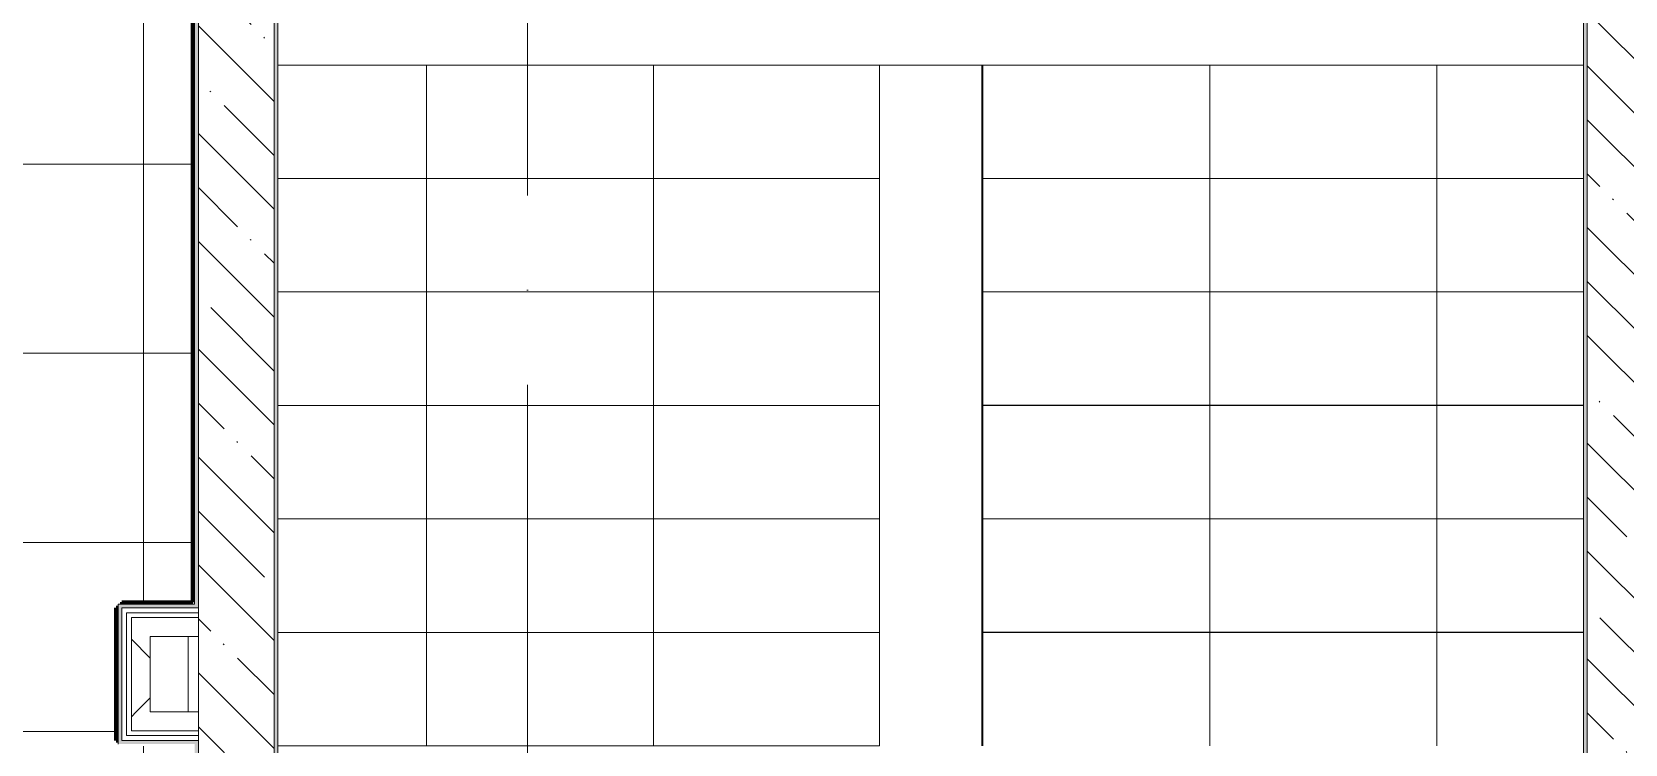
# Model space of a CAD drawing. Header units: millimetres. Extents: x 97 to 215964, y -4577 to 60645.
# Drawn here: x 132288 to 136498, y 54979 to 56863 of the extents above; entities that cross this region are included whole.
import ezdxf

# ---------------------------------------------------------------- set-up
doc = ezdxf.new("R2010")
doc.units = ezdxf.units.MM
doc.linetypes.add('ADSK_Линия сетки', pattern=[2500, 2000, -250, 0, -250])
for name, color, linetype, lineweight in [('A-FLOR-____-OTLN', 192, 'Continuous', 9), ('A-FLOR-____-PATT', 8, 'Continuous', 9), ('A-WALL-____-MCUT', 113, 'Continuous', 9), ('A-WALL-____-PATT', 111, 'Continuous', 9), ('A-WALL-FNSH-MCUT', 113, 'Continuous', 9), ('I-WALL-____-OTLN', 2, 'Continuous', 9), ('S-GRID-____-OTLN', 1, 'Continuous', 9), ('S-STRS-____-OTLN', 31, 'Continuous', 9)]:
    doc.layers.add(name, color=color, linetype=linetype, lineweight=lineweight)
pattern_1 = [(90, (75730, 56775), (-600, 4e-14), []), (180, (75730, 56775), (-7e-14, -600), [])]
pattern_2 = [(270, (76000, 52875), (600, 4e-14), []), (0, (76000, 52875), (0, 600), [])]
pattern_3 = [(135, (0, 0), (-142.5612, -142.5612), []), (135, (142.56, 0), (-142.5612, -142.5612), [252.016, -50.403, 3.353, -47.05])]
pattern_4 = [(45, (0, 0), (-141.42136, 141.42136), []), (135, (0, 0), (-141.42136, -141.42136), [])]

# ---------------------------------------------------------------- blocks, each defined once
blk = doc.blocks.new('0083_СОШ675_АР_R22_rvt-1-О_АИ_ПП_8_400_Целиком')
at = {"layer": 'A-WALL-____-PATT', "lineweight": 5}
h = blk.add_hatch(dxfattribs=at)
h.set_pattern_fill('FP_8', color=10, style=0, pattern_type=2)
h.set_pattern_definition(pattern_3)
h.paths.add_polyline_path([(73930, 50175), (74130, 50175), (74130, 50375), (73930, 50375)])
h.paths.add_polyline_path([(73930, 52015), (74130, 52015), (74130, 58375), (73930, 58375), (73930, 52884.5)])
h = blk.add_hatch(dxfattribs=at)
h.set_pattern_fill('FP_8', color=10, style=0, pattern_type=2)
h.set_pattern_definition(pattern_3)
h.paths.add_polyline_path([(77600, 49975), (77800, 49975), (77800, 51475), (77600, 51475), (77600, 50175)])
h.paths.add_polyline_path([(77600, 51875), (77800, 51875), (77800, 58325), (77600, 58325), (77600, 52884.5)])
h = blk.add_hatch(dxfattribs=at)
h.set_pattern_fill('FP_17', color=252, style=0, pattern_type=2)
h.set_pattern_definition(pattern_4)
h.paths.add_polyline_path([(73802.9, 55064.5), (73802.9, 55264.5), (73752.9, 55264.5), (73752.9, 55064.5)])
h = blk.add_hatch(dxfattribs=at)
h.set_pattern_fill('FP_17', color=252, style=0, pattern_type=2)
h.set_pattern_definition(pattern_4)
h.paths.add_polyline_path([(73930, 55014.5), (73930, 55064.5), (73752.9, 55064.5), (73752.9, 55014.5)])
at = {"layer": 'S-STRS-____-OTLN', "lineweight": 5}
h = blk.add_hatch(dxfattribs=at)
h.set_pattern_fill('FP_22', color=256, style=0, pattern_type=2)
h.set_pattern_definition(pattern_1)
h.paths.add_polyline_path([(75730, 56475), (75730, 56775), (74140, 56775), (74140, 56475), (74943.4, 56475)])
h = blk.add_hatch(dxfattribs=at)
h.set_pattern_fill('FP_23', color=256, style=0, pattern_type=2)
h.set_pattern_definition(pattern_2)
h.paths.add_polyline_path([(77590, 56475), (77590, 56775), (76000, 56775), (76000, 56475), (77458.9, 56475)])
h = blk.add_hatch(dxfattribs=at)
h.set_pattern_fill('FP_22', color=256, style=0, pattern_type=2)
h.set_pattern_definition(pattern_1)
h.paths.add_polyline_path([(74140, 56175), (75730, 56175), (75730, 56475), (74140, 56475)])
h = blk.add_hatch(dxfattribs=at)
h.set_pattern_fill('FP_23', color=256, style=0, pattern_type=2)
h.set_pattern_definition(pattern_2)
h.paths.add_polyline_path([(77458.9, 56175), (77590, 56175), (77590, 56475), (76000, 56475), (76000, 56175), (76201.1, 56175)])
h = blk.add_hatch(dxfattribs=at)
h.set_pattern_fill('FP_22', color=256, style=0, pattern_type=2)
h.set_pattern_definition(pattern_1)
h.paths.add_polyline_path([(75730, 55875), (75730, 56175), (74140, 56175), (74140, 55875), (74943.4, 55875)])
h = blk.add_hatch(dxfattribs=at)
h.set_pattern_fill('FP_23', color=256, style=0, pattern_type=2)
h.set_pattern_definition(pattern_2)
h.paths.add_polyline_path([(77590, 55875), (77590, 56175), (76000, 56175), (76000, 55875), (77458.9, 55875)])
h = blk.add_hatch(dxfattribs=at)
h.set_pattern_fill('FP_22', color=256, style=0, pattern_type=2)
h.set_pattern_definition(pattern_1)
h.paths.add_polyline_path([(74314.5, 55575), (75730, 55575), (75730, 55875), (74140, 55875), (74140, 55575)])
h = blk.add_hatch(dxfattribs=at)
h.set_pattern_fill('FP_23', color=256, style=0, pattern_type=2)
h.set_pattern_definition(pattern_2)
h.paths.add_polyline_path([(77458.9, 55575), (77590, 55575), (77590, 55875), (76000, 55875), (76000, 55575), (76830, 55575)])
h = blk.add_hatch(dxfattribs=at)
h.set_pattern_fill('FP_22', color=256, style=0, pattern_type=2)
h.set_pattern_definition(pattern_1)
h.paths.add_polyline_path([(75730, 55275), (75730, 55575), (74140, 55575), (74140, 55275), (74943.4, 55275)])
h = blk.add_hatch(dxfattribs=at)
h.set_pattern_fill('FP_23', color=256, style=0, pattern_type=2)
h.set_pattern_definition(pattern_2)
h.paths.add_polyline_path([(77590, 55275), (77590, 55575), (76000, 55575), (76000, 55275), (77458.9, 55275)])
h = blk.add_hatch(dxfattribs=at)
h.set_pattern_fill('FP_22', color=256, style=0, pattern_type=2)
h.set_pattern_definition(pattern_1)
h.paths.add_polyline_path([(74140, 54975), (75730, 54975), (75730, 55275), (74140, 55275)])
h = blk.add_hatch(dxfattribs=at)
h.set_pattern_fill('FP_23', color=256, style=0, pattern_type=2)
h.set_pattern_definition(pattern_2)
h.paths.add_polyline_path([(77590, 54975), (77590, 55275), (76000, 55275), (76000, 54975), (77458.9, 54975)])
at = {"layer": 'A-FLOR-____-OTLN', "color": 90}
blk.add_line((73903, 55264.5), (73903, 55064.5), dxfattribs=at)
at = {"layer": 'A-WALL-____-MCUT', "color": 50, "lineweight": 13}
for p, q in [((73930, 58375), (73930, 52015)), ((74130, 52015), (74130, 58375)), ((77600, 58325), (77600, 51875)), ((73752.9, 55314.5), (73930, 55314.5)), ((73752.9, 55264.5), (73752.9, 55314.5)), ((73930, 55264.5), (73930, 55314.5)), ((73752.9, 55064.5), (73752.9, 55264.5)), ((73802.9, 55264.5), (73930, 55264.5)), ((73802.9, 55064.5), (73802.9, 55264.5)), ((73752.9, 55014.5), (73752.9, 55064.5)), ((73930, 55064.5), (73802.9, 55064.5)), ((73930, 55014.5), (73930, 55064.5)), ((73930, 55014.5), (73752.9, 55014.5))]:
    blk.add_line(p, q, dxfattribs=at)
at = {"layer": 'A-WALL-____-MCUT', "color": 10, "lineweight": 5}
for p, q in [((73740.4, 55327), (73930, 55327)), ((73740.4, 55314.5), (73740.4, 55327)), ((73740.4, 55264.5), (73740.4, 55314.5)), ((73740.4, 55064.5), (73740.4, 55264.5)), ((73740.4, 55014.5), (73740.4, 55064.5)), ((73740.4, 55002), (73740.4, 55014.5)), ((73930, 55002), (73740.4, 55002))]:
    blk.add_line(p, q, dxfattribs=at)
at = {"layer": 'A-WALL-FNSH-MCUT', "color": 90}
for p, q in [((73930, 55339.5), (73727.9, 55339.5)), ((73727.9, 55339.5), (73727.9, 55327)), ((73727.9, 55327), (73727.9, 55314.5)), ((73930, 55327), (73930, 55339.5)), ((73930, 55314.5), (73930, 55327)), ((73727.9, 55314.5), (73727.9, 55264.5)), ((73727.9, 55264.5), (73727.9, 55064.5)), ((73727.9, 55064.5), (73727.9, 55014.5)), ((73727.9, 55014.5), (73727.9, 55002)), ((73727.9, 55002), (73727.9, 54989.5)), ((73727.9, 54989.5), (73930, 54989.5)), ((73930, 55002), (73930, 55014.5)), ((73930, 54989.5), (73930, 55002))]:
    blk.add_line(p, q, dxfattribs=at)
at = {"layer": 'S-STRS-____-OTLN', "color": 10, "lineweight": 5}
for p, q in [((75730, 56775), (74140, 56775)), ((75730, 56775), (74140, 56775)), ((75730, 56775), (75870, 56775)), ((75730, 56775), (75730, 56475)), ((75870, 56775), (75955, 56775)), ((75955, 56775), (76000, 56775)), ((76000, 56775), (77590, 56775)), ((76000, 56475), (76000, 56775)), ((76000, 56775), (77590, 56775)), ((75730, 56475), (74140, 56475)), ((75730, 56475), (74140, 56475)), ((75730, 56475), (75730, 56175)), ((76000, 56175), (76000, 56475)), ((76000, 56475), (77590, 56475)), ((76000, 56475), (77590, 56475)), ((75730, 56175), (74140, 56175)), ((75730, 56175), (74140, 56175)), ((75730, 56175), (75730, 55875)), ((76000, 55875), (76000, 56175)), ((76000, 56175), (77590, 56175)), ((76000, 56175), (77590, 56175)), ((75730, 55875), (74140, 55875)), ((75730, 55875), (74140, 55875)), ((75730, 55875), (75730, 55575)), ((76000, 55575), (76000, 55875)), ((76000, 55875), (77590, 55875)), ((76000, 55875), (77590, 55875)), ((75730, 55575), (74140, 55575)), ((75730, 55575), (74140, 55575)), ((75730, 55575), (75730, 55275)), ((76000, 55275), (76000, 55575)), ((76000, 55575), (77590, 55575)), ((76000, 55575), (77590, 55575)), ((75730, 55275), (74140, 55275)), ((75730, 55275), (74140, 55275)), ((75730, 55275), (75730, 54975)), ((76000, 54975), (76000, 55275)), ((76000, 55275), (77590, 55275)), ((76000, 55275), (77590, 55275))]:
    blk.add_line(p, q, dxfattribs=at)

msp = doc.modelspace()

# ---------------------------------------------------------------- hatches: boundary and pattern name
at = {"layer": 'A-FLOR-____-PATT'}
h = msp.add_hatch(dxfattribs=at)
h.set_pattern_fill('FP_200', color=256, style=0, pattern_type=2)
h.set_pattern_definition([(270, (130582.87, 49512.5), (500, 3e-14), []), (0, (130582.87, 49512.5), (0, 500), [])])
h.paths.add_polyline_path([(131225.72802, 45905), (131927.887824, 45905), (131927.887824, 45920), (132712.887824, 45920), (132712.887824, 46099.999414), (132927.865903, 46099.999414), (132927.865903, 47049.999414), (132727.865903, 47049.999414), (132727.865903, 47299.999414), (132712.887824, 47299.999414), (132712.887824, 49449.548266), (132707.887824, 49449.548266), (132707.887824, 49951.198266), (132712.887824, 49951.198266), (132712.887824, 50375.000586), (132927.865903, 50375.270953), (132927.865903, 52015.000586), (132712.887824, 52015.000586), (132712.887824, 54974.482366), (132525.833284, 54974.482366), (132525.833284, 54979.482366), (132515.833284, 54979.482366), (132515.833284, 54989.482366), (132510.833284, 54989.482366), (132510.833284, 55339.482366), (132515.833284, 55339.482366), (132515.833284, 55349.482366), (132525.833284, 55349.482366), (132526.809814, 55354.482366), (132712.887824, 55354.482366), (132712.887824, 58359.999414), (128312.843981, 58359.999414), (128312.843981, 54665.000586), (128297.843981, 54665.000586), (128296.956847, 54660.000586), (128097.865903, 54660.000586), (128098.775064, 51390.000586), (128297.887824, 51390.000586), (128297.887824, 51385.000586), (128312.887824, 51385.000586), (128312.887824, 45920), (129227.887824, 45920), (129227.887824, 45905)])
h.paths.add_polyline_path([(132544.492661, 49678.459052), (132544.492661, 49679.873266), (132541.992661, 49678.680453)])
h.paths.add_polyline_path([(132388.805561, 49815.068356), (132389.49361, 49815.250085), (132388.962103, 49819.612985)])
h.paths.add_polyline_path([(132387.486827, 49835.373266), (132388.44982, 49831.328119), (132387.908386, 49836.020704)])
h.paths.add_polyline_path([(132537.231073, 49991.649294), (132537.448389, 49992.259362), (132541.992661, 49992.067767)])
h.paths.add_polyline_path([(132603.242661, 49677.873266), (132534.685084, 49678.498199), (132500.756038, 49684.95073), (132493.902721, 49686.780048), (132480.742661, 49692.214234), (132466.742661, 49699.493347), (132452.544452, 49707.911349), (132446.575713, 49713.062239), (132438.749837, 49719.2402), (132431.512589, 49726.789482), (132425.019615, 49733.469438), (132418.312062, 49742.468867), (132413.006474, 49749.57199), (132407.304903, 49759.676458), (132401.699756, 49769.930758), (132397.488205, 49779.327379), (132398.445481, 49779.327379), (132390.524523, 49805.188495), (132387.903879, 49825.311676), (132387.908386, 49845.543583), (132391.133725, 49868.515171), (132397.274201, 49890.862319), (132404.879031, 49906.892455), (132418.386768, 49929.279721), (132425.94549, 49937.277094), (132445.673396, 49957.684293), (132455.42895, 49963.862255), (132476.11857, 49976.360047), (132514.30789, 49988.716439), (132530.476607, 49991.533143), (132664.492661, 49992.873266), (132706.992661, 49991.873266), (132705.992661, 49677.873266), (132628.613242, 49677.873266)])
h.paths.add_polyline_path([(132579.911201, 49720.658675), (132600.737621, 49729.860268), (132609.108159, 49735.701052), (132607.066205, 49735.528394), (132580.971118, 49721.246484)])
h.paths.add_polyline_path([(132510.52526, 49718.60743), (132508.055559, 49720.106803), (132510.287328, 49718.682814)])
h.paths.add_polyline_path([(132579.0747, 49721.246484), (132606.585408, 49734.030041), (132587.437748, 49723.645355), (132579.911201, 49721.48852)])
h.paths.add_polyline_path([(132455.37208, 49748.752685), (132451.547574, 49754.123019), (132453.941803, 49750.616659)])
h.paths.add_polyline_path([(132445.345998, 49762.775432), (132448.999121, 49757.058088), (132445.77744, 49762.133178)])
h.paths.add_polyline_path([(132433.264207, 49782.708443), (132432.127065, 49786.380195), (132433.166713, 49782.947664)])
h.paths.add_polyline_path([(132653.567354, 49789.692239), (132657.710952, 49802.491944), (132654.351808, 49792.169774), (132653.642059, 49789.928179)])
h.paths.add_polyline_path([(132559.624201, 49804.879329), (132558.063106, 49804.879329), (132559.418999, 49804.833955)])
h.paths.add_polyline_path([(132541.992661, 49799.808459), (132559.624201, 49803.304642), (132544.492661, 49800.327128)])
h.paths.add_polyline_path([(132512.554549, 49814.926566), (132511.854977, 49817.973266), (132511.854977, 49816.423226)])
h.paths.add_polyline_path([(132571.430772, 49855.819966), (132572.130345, 49852.773266), (132572.130345, 49854.323306)])
h.paths.add_polyline_path([(132573.856317, 49853.769756), (132560.389151, 49865.734356), (132568.19826, 49859.142108), (132572.992661, 49854.49977)])
h.paths.add_polyline_path([(132567.028592, 49810.337335), (132575.263046, 49822.226759), (132577.306124, 49833.456996), (132576.586584, 49843.58026), (132576.586584, 49839.138546), (132576.121127, 49827.472551), (132572.992661, 49819.32537), (132567.072188, 49810.420746)])
h.paths.add_polyline_path([(132660.249465, 49811.050427), (132662.770742, 49822.293993), (132660.318575, 49811.366104)])
h.paths.add_polyline_path([(132516.20995, 49858.980401), (132525.922216, 49865.867203), (132522.812112, 49864.558469), (132516.401345, 49859.142108)])
h.paths.add_polyline_path([(132510.129005, 49816.976776), (132507.192661, 49835.373266), (132508.896672, 49847.511711), (132510.992661, 49851.421162), (132507.508765, 49843.990887), (132506.679198, 49837.289536), (132507.398738, 49827.166272), (132509.861996, 49817.973266)])
h.paths.add_polyline_path([(132541.992661, 49870.938073), (132541.186699, 49870.18019), (132541.448436, 49870.825164)])
h.paths.add_polyline_path([(132559.793608, 49866.160194), (132547.476875, 49870.20085), (132538.286522, 49870.43987), (132524.36112, 49867.44189), (132538.293845, 49870.170688), (132551.572188, 49869.367056), (132559.695218, 49866.192984)])
h.paths.add_polyline_path([(132657.84411, 49867.635029), (132654.566104, 49878.668762), (132657.259124, 49869.270008), (132657.710952, 49868.007194)])
h.paths.add_polyline_path([(132392.889278, 49873.579086), (132394.309503, 49875.846656), (132394.291195, 49879.137574), (132392.824425, 49874.8793)])
h.paths.add_polyline_path([(132630.586433, 49918.350389), (132630.043519, 49920.129873), (132629.622716, 49920.129873)])
h.paths.add_polyline_path([(132440.861773, 49901.338931), (132443.925137, 49904.588389), (132441.451989, 49902.128054)])
h.paths.add_polyline_path([(132469.114815, 49931.100848), (132490.29999, 49942.003165), (132502.554041, 49949.500048), (132483.2477, 49940.886264), (132474.877163, 49935.04548), (132470.059401, 49931.747467)])
h.paths.add_polyline_path([(132471.458431, 49932.455305), (132485.563641, 49941.461378), (132500.945429, 49948.352745), (132500.945429, 49947.479681), (132472.228492, 49932.847671)])
h.paths.add_polyline_path([(132609.108159, 49935.818707), (132591.854444, 49945.261933), (132601.58338, 49939.75601), (132607.646223, 49936.189797)])
h.paths.add_polyline_path([(132596.295669, 49943.301188), (132595.800796, 49944.543899), (132595.856494, 49943.587992)])
h.paths.add_polyline_path([(132580.836041, 49949.802174), (132578.833016, 49949.725968), (132579.0747, 49950.179104)])
h.paths.add_polyline_path([(132565.435477, 49953.228263), (132565.435477, 49953.809284), (132564.096478, 49953.456975)])
h.paths.add_polyline_path([(132556.757279, 49954.710569), (132556.539945, 49955.373266), (132553.396395, 49955.270726)])
at = {"layer": 'A-WALL-____-PATT'}
for points in [[(132727.887824, 55339.482366), (132727.887824, 58364.999414), (132717.887824, 58364.999414), (132717.887824, 55339.482366)], [(136387.887824, 50185.000586), (136397.887824, 50185.000586), (136397.887824, 58375.000586), (136387.887824, 58375.000586), (136387.887824, 50930.487821)], [(132717.887824, 55339.482366), (132717.887824, 55349.482366), (132515.833284, 55349.482366), (132515.833284, 55339.482366), (132525.833284, 55339.482366)], [(132525.833284, 54979.482366), (132525.833284, 55339.482366), (132515.833284, 55339.482366), (132515.833284, 54979.482366)], [(132717.887824, 54979.482366), (132727.887824, 54979.482366), (132727.887824, 54989.482366), (132525.833284, 54989.482366), (132525.833284, 54979.482366)], [(132727.887824, 52224.482366), (132727.887824, 54979.482366), (132717.887824, 54979.482366), (132717.887824, 52224.482366)]]:
    msp.add_hatch(color=7, dxfattribs=at).paths.add_polyline_path(points)
h = msp.add_hatch(color=7, dxfattribs=at)
h.paths.add_polyline_path([(132937.887824, 50175.000586), (132937.887824, 50375.000586), (132927.887824, 50375.000586), (132927.887824, 50175.000586)])
h.paths.add_polyline_path([(132937.887824, 52025.000586), (132937.887824, 58375.000586), (132927.887824, 58375.000586), (132927.887824, 52025.000586)])

# ---------------------------------------------------------------- linework, layer by layer
at = {"layer": 'A-WALL-____-MCUT', "color": 7}
for p, q in [((132717.887824, 58364.999414), (132717.887824, 55349.482366)), ((132727.887824, 55339.482366), (132727.887824, 58374.999414)), ((132927.887824, 58375.000586), (132927.887824, 52025.000586)), ((132937.887824, 52025.000586), (132937.887824, 58365.000586)), ((136387.887824, 58365.000586), (136387.887824, 50185.000586)), ((136397.887824, 50175.000586), (136397.887824, 58325.000586)), ((132717.887824, 55349.482366), (132515.833284, 55349.482366)), ((132515.833284, 55349.482366), (132515.833284, 54979.482366)), ((132525.833284, 55339.482366), (132727.887824, 55339.482366)), ((132525.833284, 54989.482366), (132525.833284, 55339.482366)), ((132727.887824, 54989.482366), (132525.833284, 54989.482366)), ((132727.887824, 52015.000586), (132727.887824, 54989.482366))]:
    msp.add_line(p, q, dxfattribs=at)
at = {"layer": 'I-WALL-____-OTLN', "color": 5, "lineweight": 90}
for p, q in [((132712.887824, 55354.482366), (132712.887824, 58359.999414)), ((132510.833284, 54989.482366), (132510.833284, 55339.482366)), ((132515.833284, 55339.482366), (132510.833284, 55339.482366)), ((132525.833284, 55354.482366), (132712.887824, 55354.482366)), ((132525.833284, 55354.482366), (132525.833284, 55349.482366)), ((132510.833284, 54989.482366), (132515.833284, 54989.482366))]:
    msp.add_line(p, q, dxfattribs=at)
at = {"layer": 'S-GRID-____-OTLN', "linetype": 'ADSK_Линия сетки'}
msp.add_line((133597.887824, -3572.657751), (133597.887824, 60644.999414), dxfattribs=at)

# ---------------------------------------------------------------- block references
at = {"color": 250, "lineweight": 5}
msp.add_blockref('0083_СОШ675_АР_R22_rvt-1-О_АИ_ПП_8_400_Целиком', (58797.887824, 0), dxfattribs=at)

doc.saveas('drawing.dxf')
